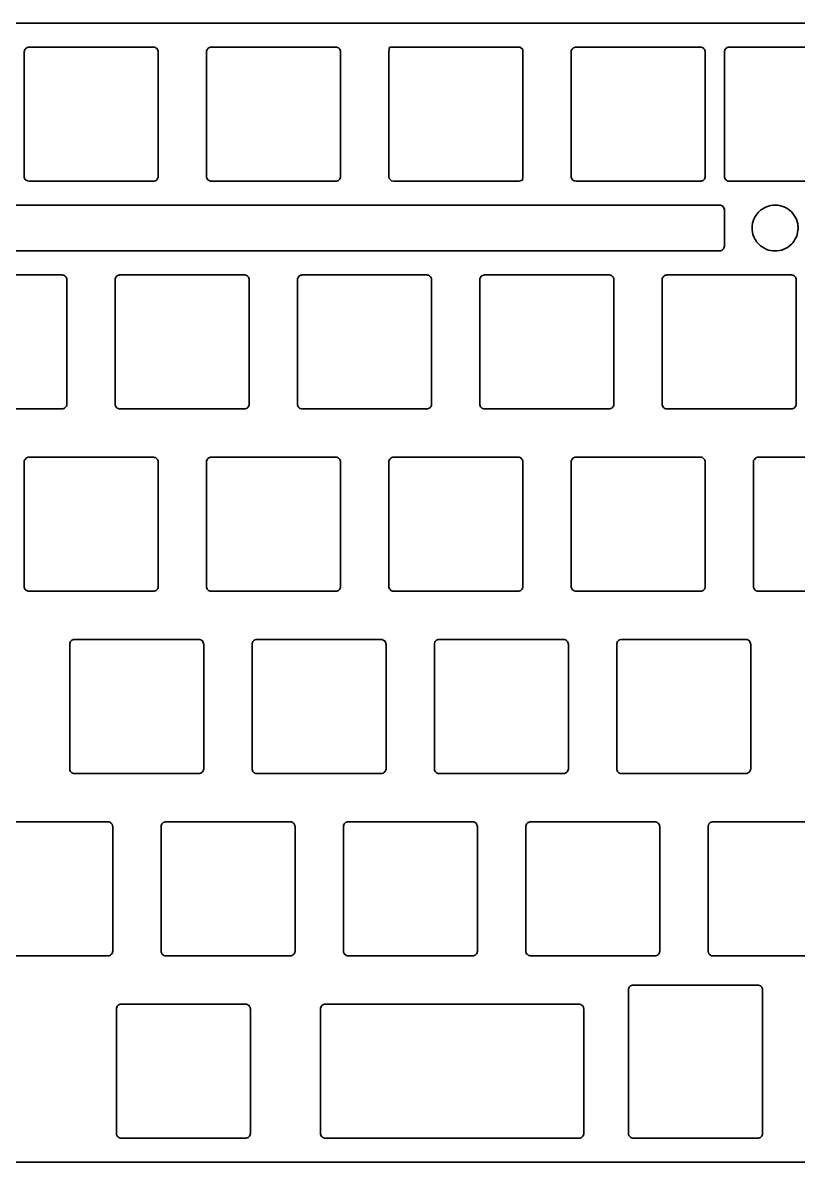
# Model space of a CAD drawing. Header units: millimetres. Extents: x 0 to 475, y 0 to 129.
# Drawn here: x 125.7 to 206.7, y 5 to 124 of the extents above; entities that cross this region are included whole.
import ezdxf

# ---------------------------------------------------------------- set-up
doc = ezdxf.new("R2010")
doc.units = ezdxf.units.MM
doc.layers.get('0').update_dxf_attribs({"lineweight": 35})

msp = doc.modelspace()

# ---------------------------------------------------------------- linework, layer by layer
for p, q in [((126.01, 121.37), (126.12, 121.44)), ((126.12, 121.44), (126.17, 121.47)), ((126.17, 121.47), (126.26, 121.49)), ((126.26, 121.49), (126.35, 121.5)), ((126.35, 121.5), (139.35, 121.5)), ((139.35, 121.5), (139.45, 121.49)), ((139.45, 121.49), (139.55, 121.46)), ((139.55, 121.46), (139.64, 121.4)), ((145.13, 121.42), (145.21, 121.46)), ((145.21, 121.46), (145.32, 121.49)), ((158.41, 121.5), (158.52, 121.49)), ((158.52, 121.49), (158.59, 121.46)), ((158.59, 121.46), (158.68, 121.41)), ((163.95, 121.01), (164.01, 121.5)), ((164.01, 121.5), (177.45, 121.5)), ((177.45, 121.5), (177.66, 121.48)), ((177.66, 121.48), (177.93, 121.24)), ((183.23, 121.42), (183.33, 121.47)), ((183.33, 121.47), (183.42, 121.49)), ((183.42, 121.49), (183.5, 121.5)), ((183.5, 121.5), (196.5, 121.5)), ((196.5, 121.5), (196.61, 121.49)), ((196.61, 121.49), (196.69, 121.46)), ((196.69, 121.46), (196.78, 121.41)), ((199.25, 121.43), (199.31, 121.46)), ((199.31, 121.46), (199.41, 121.49)), ((125.85, 121), (125.87, 121.12)), ((125.85, 108), (125.85, 121)), ((125.87, 121.12), (125.89, 121.19)), ((125.89, 121.19), (125.94, 121.28)), ((125.94, 121.28), (126.01, 121.37)), ((139.64, 121.4), (139.71, 121.35)), ((139.71, 121.35), (139.77, 121.27)), ((139.77, 121.27), (139.81, 121.19)), ((139.81, 121.19), (139.84, 121.09)), ((139.84, 121.09), (139.85, 120.99)), ((139.85, 120.99), (139.85, 108)), ((144.9, 121), (144.91, 121.1)), ((144.9, 108), (144.9, 121)), ((144.91, 121.1), (144.95, 121.21)), ((144.95, 121.21), (144.99, 121.28)), ((144.99, 121.28), (145.05, 121.36)), ((145.05, 121.36), (145.13, 121.42)), ((158.68, 121.41), (158.76, 121.34)), ((158.76, 121.34), (158.82, 121.28)), ((158.82, 121.28), (158.86, 121.19)), ((158.86, 121.19), (158.89, 121.09)), ((158.89, 121.09), (158.9, 120.99)), ((158.9, 120.99), (158.9, 107.96)), ((163.95, 108), (163.95, 121.01)), ((177.93, 121.24), (177.95, 120.99)), ((177.95, 120.99), (177.95, 108)), ((183, 121), (183.01, 121.1)), ((183.01, 121.1), (183.04, 121.19)), ((183.04, 121.19), (183.09, 121.28)), ((183.09, 121.28), (183.16, 121.36)), ((183.16, 121.36), (183.23, 121.42)), ((196.78, 121.41), (196.87, 121.33)), ((196.87, 121.33), (196.92, 121.27)), ((196.92, 121.27), (196.97, 121.18)), ((196.97, 121.18), (196.99, 121.09)), ((196.99, 121.09), (197, 120.99)), ((197, 120.99), (197, 107.96)), ((199, 121.01), (199.01, 121.1)), ((199, 108), (199, 121.01)), ((199.01, 121.1), (199.04, 121.19)), ((199.04, 121.19), (199.09, 121.28)), ((199.09, 121.28), (199.15, 121.36)), ((199.15, 121.36), (199.25, 121.43)), ((125.86, 107.91), (125.85, 108)), ((125.89, 107.81), (125.86, 107.91)), ((125.93, 107.72), (125.89, 107.81)), ((125.99, 107.65), (125.93, 107.72)), ((126.11, 107.56), (126, 107.64)), ((126.15, 107.54), (126.11, 107.56)), ((126.23, 107.52), (126.15, 107.54)), ((126.35, 107.5), (126.23, 107.52)), ((139.54, 107.54), (139.44, 107.51)), ((139.63, 107.58), (139.54, 107.54)), ((139.7, 107.64), (139.63, 107.58)), ((139.75, 107.7), (139.7, 107.64)), ((139.81, 107.81), (139.75, 107.7)), ((139.84, 107.89), (139.81, 107.81)), ((139.85, 108), (139.84, 107.89)), ((144.91, 107.91), (144.9, 108)), ((144.94, 107.82), (144.91, 107.91)), ((144.98, 107.73), (144.94, 107.82)), ((145.05, 107.65), (144.98, 107.73)), ((145.12, 107.59), (145.05, 107.65)), ((145.21, 107.54), (145.12, 107.59)), ((145.31, 107.51), (145.21, 107.54)), ((145.4, 107.5), (145.31, 107.51)), ((158.4, 107.5), (145.4, 107.5)), ((158.49, 107.51), (158.4, 107.5)), ((158.59, 107.54), (158.49, 107.51)), ((158.67, 107.58), (158.59, 107.54)), ((158.75, 107.65), (158.67, 107.58)), ((158.82, 107.72), (158.75, 107.65)), ((158.86, 107.81), (158.82, 107.72)), ((158.89, 107.9), (158.86, 107.81)), ((158.9, 107.96), (158.89, 107.9)), ((163.97, 107.79), (163.95, 108)), ((164.21, 107.53), (163.97, 107.79)), ((164.45, 107.5), (164.21, 107.53)), ((177.44, 107.5), (164.45, 107.5)), ((177.52, 107.51), (177.44, 107.5)), ((177.91, 107.61), (177.52, 107.51)), ((177.95, 108), (177.91, 107.61)), ((183.04, 107.81), (183.01, 107.92)), ((183.08, 107.73), (183.04, 107.81)), ((183.22, 107.59), (183.14, 107.65)), ((183.31, 107.54), (183.22, 107.59)), ((183.38, 107.52), (183.31, 107.54)), ((183.5, 107.5), (183.38, 107.52)), ((196.49, 107.5), (183.5, 107.5)), ((196.59, 107.51), (196.49, 107.5)), ((196.69, 107.54), (196.59, 107.51)), ((196.78, 107.58), (196.69, 107.54)), ((196.85, 107.64), (196.78, 107.58)), ((196.92, 107.72), (196.85, 107.64)), ((196.96, 107.81), (196.92, 107.72)), ((196.99, 107.9), (196.96, 107.81)), ((197, 107.96), (196.99, 107.9)), ((199.01, 107.91), (199, 108)), ((199.04, 107.81), (199.01, 107.91)), ((199.08, 107.72), (199.04, 107.81)), ((199.14, 107.65), (199.08, 107.72)), ((199.22, 107.59), (199.14, 107.65)), ((199.31, 107.54), (199.22, 107.59)), ((199.39, 107.51), (199.31, 107.54)), ((199.49, 107.5), (199.39, 107.51)), ((198.5, 105), (198.6, 104.99)), ((198.6, 104.99), (198.69, 104.96)), ((198.69, 104.96), (198.78, 104.91)), ((198.78, 104.91), (198.86, 104.85)), ((198.86, 104.85), (198.92, 104.77)), ((198.92, 104.77), (198.96, 104.69)), ((203.18, 104.72), (203.41, 104.83)), ((203.41, 104.83), (203.61, 104.9)), ((203.61, 104.9), (203.84, 104.96)), ((203.84, 104.96), (204.06, 104.99)), ((204.06, 104.99), (204.31, 105)), ((204.31, 105), (204.54, 104.99)), ((204.54, 104.99), (204.77, 104.95)), ((204.77, 104.95), (205, 104.9)), ((205, 104.9), (205.23, 104.81)), ((205.23, 104.81), (205.44, 104.71)), ((198.96, 104.69), (199, 104.56)), ((202.09, 103.52), (202.19, 103.73)), ((202.19, 103.73), (202.31, 103.95)), ((202.6, 104.29), (202.78, 104.46)), ((202.78, 104.46), (203.01, 104.62)), ((203.01, 104.62), (203.18, 104.72)), ((205.44, 104.71), (205.65, 104.58)), ((205.65, 104.58), (205.82, 104.46)), ((205.82, 104.46), (206.01, 104.29)), ((206.01, 104.29), (206.16, 104.11)), ((206.16, 104.11), (206.31, 103.91)), ((206.31, 103.91), (206.43, 103.71)), ((206.43, 103.71), (206.52, 103.51)), ((201.91, 102.83), (201.95, 103.09)), ((201.94, 102.16), (201.91, 102.4)), ((201.95, 103.09), (202.01, 103.32)), ((202.01, 103.32), (202.09, 103.52)), ((206.52, 103.51), (206.6, 103.29)), ((206.6, 103.29), (206.66, 103.05)), ((206.66, 103.05), (206.69, 102.82)), ((201.99, 101.94), (201.94, 102.16)), ((202.08, 101.68), (201.99, 101.94)), ((202.18, 101.47), (202.08, 101.68)), ((202.31, 101.26), (202.18, 101.47)), ((206.29, 101.26), (206.14, 101.06)), ((206.41, 101.46), (206.29, 101.26)), ((206.52, 101.68), (206.41, 101.46)), ((206.6, 101.9), (206.52, 101.68)), ((206.65, 102.13), (206.6, 101.9)), ((206.69, 102.37), (206.65, 102.13)), ((198.5, 100.2), (124.35, 100.2)), ((198.6, 100.21), (198.5, 100.2)), ((198.69, 100.24), (198.6, 100.21)), ((198.76, 100.28), (198.69, 100.24)), ((198.85, 100.34), (198.76, 100.28)), ((198.91, 100.42), (198.85, 100.34)), ((198.96, 100.51), (198.91, 100.42)), ((198.99, 100.6), (198.96, 100.51)), ((199, 100.66), (198.99, 100.6)), ((202.78, 100.74), (202.6, 100.91)), ((202.94, 100.62), (202.78, 100.74)), ((203.18, 100.48), (202.94, 100.62)), ((203.6, 100.3), (203.52, 100.33)), ((203.83, 100.25), (203.6, 100.3)), ((204.06, 100.21), (203.83, 100.25)), ((204.3, 100.2), (204.06, 100.21)), ((204.53, 100.21), (204.3, 100.2)), ((204.76, 100.25), (204.53, 100.21)), ((204.99, 100.3), (204.76, 100.25)), ((205.22, 100.38), (204.99, 100.3)), ((205.82, 100.74), (205.6, 100.58)), ((206, 100.9), (205.82, 100.74)), ((206.14, 101.06), (206, 100.9)), ((116.8, 97.7), (129.8, 97.7)), ((129.8, 97.7), (129.91, 97.69)), ((129.91, 97.69), (130, 97.66)), ((130, 97.66), (130.09, 97.61)), ((135.57, 97.62), (135.66, 97.66)), ((135.66, 97.66), (135.77, 97.69)), ((135.77, 97.69), (135.85, 97.7)), ((135.85, 97.7), (148.85, 97.7)), ((148.85, 97.7), (148.96, 97.69)), ((148.96, 97.69), (149.04, 97.66)), ((149.04, 97.66), (149.13, 97.61)), ((154.62, 97.62), (154.71, 97.66)), ((154.71, 97.66), (154.81, 97.69)), ((154.81, 97.69), (154.9, 97.7)), ((154.9, 97.7), (167.9, 97.7)), ((167.9, 97.7), (168, 97.69)), ((168, 97.69), (168.09, 97.66)), ((168.09, 97.66), (168.18, 97.61)), ((173.68, 97.62), (173.77, 97.66)), ((173.77, 97.66), (173.86, 97.69)), ((186.97, 97.7), (187.06, 97.69)), ((187.06, 97.69), (187.15, 97.66)), ((187.15, 97.66), (187.23, 97.61)), ((192.72, 97.62), (192.82, 97.66)), ((192.82, 97.66), (192.91, 97.69)), ((192.91, 97.69), (193.01, 97.7)), ((193.01, 97.7), (206, 97.7)), ((206, 97.7), (206.1, 97.69)), ((206.1, 97.69), (206.2, 97.66)), ((206.2, 97.66), (206.28, 97.62)), ((130.09, 97.61), (130.15, 97.55)), ((130.15, 97.55), (130.22, 97.48)), ((130.22, 97.48), (130.26, 97.39)), ((130.26, 97.39), (130.29, 97.29)), ((130.29, 97.29), (130.3, 97.2)), ((130.3, 97.2), (130.3, 84.2)), ((135.35, 97.21), (135.36, 97.3)), ((135.35, 84.42), (135.35, 97.21)), ((135.36, 97.3), (135.39, 97.4)), ((135.39, 97.4), (135.44, 97.48)), ((135.44, 97.48), (135.5, 97.56)), ((135.5, 97.56), (135.57, 97.62)), ((149.13, 97.61), (149.21, 97.55)), ((149.21, 97.55), (149.27, 97.47)), ((149.27, 97.47), (149.31, 97.39)), ((149.31, 97.39), (149.34, 97.3)), ((149.34, 97.3), (149.35, 97.2)), ((149.35, 97.2), (149.35, 84.19)), ((154.4, 97.21), (154.41, 97.3)), ((154.4, 84.42), (154.4, 97.21)), ((154.41, 97.3), (154.44, 97.39)), ((154.44, 97.39), (154.49, 97.48)), ((154.49, 97.48), (154.55, 97.56)), ((154.55, 97.56), (154.62, 97.62)), ((168.18, 97.61), (168.27, 97.54)), ((168.27, 97.54), (168.32, 97.47)), ((168.32, 97.47), (168.36, 97.39)), ((168.36, 97.39), (168.39, 97.29)), ((168.39, 97.29), (168.4, 97.2)), ((168.4, 97.2), (168.4, 84.2)), ((173.45, 97.21), (173.46, 97.3)), ((173.45, 84.2), (173.45, 97.21)), ((173.46, 97.3), (173.49, 97.39)), ((173.49, 97.39), (173.54, 97.48)), ((173.54, 97.48), (173.6, 97.56)), ((173.6, 97.56), (173.68, 97.62)), ((187.23, 97.61), (187.31, 97.55)), ((187.31, 97.55), (187.37, 97.48)), ((187.37, 97.48), (187.42, 97.38)), ((187.42, 97.38), (187.44, 97.29)), ((187.44, 97.29), (187.45, 97.2)), ((187.45, 97.2), (187.45, 84.2)), ((192.5, 97.21), (192.51, 97.3)), ((192.5, 84.2), (192.5, 97.21)), ((192.51, 97.3), (192.54, 97.39)), ((192.54, 97.39), (192.59, 97.48)), ((192.59, 97.48), (192.65, 97.55)), ((192.65, 97.55), (192.72, 97.62)), ((206.28, 97.62), (206.36, 97.55)), ((206.36, 97.55), (206.43, 97.46)), ((206.43, 97.46), (206.46, 97.39)), ((206.46, 97.39), (206.49, 97.29)), ((206.49, 97.29), (206.5, 97.2)), ((206.5, 97.2), (206.5, 84.2)), ((129.98, 83.74), (129.88, 83.71)), ((130.07, 83.78), (129.98, 83.74)), ((130.14, 83.83), (130.07, 83.78)), ((130.21, 83.92), (130.14, 83.83)), ((130.26, 84), (130.21, 83.92)), ((130.29, 84.1), (130.26, 84)), ((130.3, 84.2), (130.29, 84.1)), ((135.35, 84.2), (135.35, 84.42)), ((135.36, 84.11), (135.35, 84.2)), ((135.39, 84.01), (135.36, 84.11)), ((135.43, 83.94), (135.39, 84.01)), ((135.5, 83.85), (135.43, 83.94)), ((135.56, 83.79), (135.5, 83.85)), ((135.66, 83.74), (135.56, 83.79)), ((135.75, 83.71), (135.66, 83.74)), ((135.85, 83.7), (135.75, 83.71)), ((148.84, 83.7), (135.85, 83.7)), ((148.94, 83.71), (148.84, 83.7)), ((149.04, 83.74), (148.94, 83.71)), ((149.13, 83.78), (149.04, 83.74)), ((149.2, 83.85), (149.13, 83.78)), ((149.26, 83.92), (149.2, 83.85)), ((149.31, 84.01), (149.26, 83.92)), ((149.34, 84.1), (149.31, 84.01)), ((149.35, 84.19), (149.34, 84.1)), ((154.4, 84.2), (154.4, 84.42)), ((154.41, 84.11), (154.4, 84.2)), ((154.44, 84.01), (154.41, 84.11)), ((154.48, 83.93), (154.44, 84.01)), ((154.55, 83.85), (154.48, 83.93)), ((154.62, 83.78), (154.55, 83.85)), ((154.68, 83.75), (154.62, 83.78)), ((154.81, 83.71), (154.68, 83.75)), ((154.86, 83.7), (154.81, 83.71)), ((167.89, 83.7), (154.86, 83.7)), ((167.99, 83.71), (167.89, 83.7)), ((168.09, 83.74), (167.99, 83.71)), ((168.17, 83.78), (168.09, 83.74)), ((168.25, 83.85), (168.17, 83.78)), ((168.32, 83.92), (168.25, 83.85)), ((168.36, 84), (168.32, 83.92)), ((168.39, 84.1), (168.36, 84)), ((168.4, 84.2), (168.39, 84.1)), ((173.46, 84.11), (173.45, 84.2)), ((173.49, 84.01), (173.46, 84.11)), ((173.53, 83.93), (173.49, 84.01)), ((173.6, 83.85), (173.53, 83.93)), ((173.67, 83.79), (173.6, 83.85)), ((173.76, 83.74), (173.67, 83.79)), ((173.82, 83.72), (173.76, 83.74)), ((173.91, 83.7), (173.82, 83.72)), ((186.94, 83.7), (173.91, 83.7)), ((187.05, 83.71), (186.94, 83.7)), ((187.14, 83.74), (187.05, 83.71)), ((187.23, 83.78), (187.14, 83.74)), ((187.3, 83.84), (187.23, 83.78)), ((187.35, 83.9), (187.3, 83.84)), ((187.41, 84), (187.35, 83.9)), ((187.44, 84.1), (187.41, 84)), ((187.45, 84.2), (187.44, 84.1)), ((192.51, 84.11), (192.5, 84.2)), ((192.54, 84.01), (192.51, 84.11)), ((192.59, 83.92), (192.54, 84.01)), ((192.65, 83.85), (192.59, 83.92)), ((192.72, 83.79), (192.65, 83.85)), ((192.79, 83.75), (192.72, 83.79)), ((192.89, 83.71), (192.79, 83.75)), ((193.01, 83.7), (192.89, 83.71)), ((206.19, 83.74), (206.1, 83.71)), ((206.28, 83.78), (206.19, 83.74)), ((206.35, 83.84), (206.28, 83.78)), ((206.41, 83.92), (206.35, 83.84)), ((206.46, 84.01), (206.41, 83.92)), ((206.49, 84.1), (206.46, 84.01)), ((206.5, 84.2), (206.49, 84.1)), ((126.01, 78.52), (126.11, 78.59)), ((126.11, 78.59), (126.16, 78.61)), ((126.16, 78.61), (126.25, 78.64)), ((139.35, 78.65), (139.47, 78.63)), ((139.47, 78.63), (139.55, 78.61)), ((139.55, 78.61), (139.64, 78.55)), ((145.13, 78.57), (145.23, 78.62)), ((145.23, 78.62), (145.31, 78.64)), ((145.31, 78.64), (145.4, 78.65)), ((145.4, 78.65), (158.41, 78.65)), ((158.41, 78.65), (158.5, 78.64)), ((158.5, 78.64), (158.59, 78.61)), ((158.59, 78.61), (158.68, 78.56)), ((164.18, 78.57), (164.27, 78.61)), ((164.27, 78.61), (164.36, 78.64)), ((177.45, 78.65), (177.56, 78.64)), ((177.56, 78.64), (177.65, 78.61)), ((177.65, 78.61), (177.73, 78.57)), ((183.23, 78.57), (183.32, 78.62)), ((183.32, 78.62), (183.41, 78.64)), ((183.41, 78.64), (183.5, 78.65)), ((183.5, 78.65), (196.5, 78.65)), ((196.5, 78.65), (196.61, 78.64)), ((196.61, 78.64), (196.7, 78.61)), ((196.7, 78.61), (196.79, 78.56)), ((202.29, 78.57), (202.36, 78.61)), ((202.36, 78.61), (202.46, 78.64)), ((125.85, 78.16), (125.86, 78.25)), ((125.85, 65.15), (125.85, 78.16)), ((125.86, 78.25), (125.89, 78.35)), ((125.89, 78.35), (125.94, 78.43)), ((125.94, 78.43), (126.01, 78.52)), ((139.64, 78.55), (139.71, 78.5)), ((139.71, 78.5), (139.77, 78.42)), ((139.77, 78.42), (139.82, 78.33)), ((139.82, 78.33), (139.84, 78.25)), ((139.84, 78.25), (139.85, 78.15)), ((139.85, 78.15), (139.85, 65.15)), ((144.9, 78.16), (144.91, 78.25)), ((144.9, 65.15), (144.9, 78.16)), ((144.91, 78.25), (144.94, 78.35)), ((144.94, 78.35), (145, 78.45)), ((145, 78.45), (145.05, 78.51)), ((145.05, 78.51), (145.13, 78.57)), ((158.68, 78.56), (158.76, 78.5)), ((158.76, 78.5), (158.82, 78.42)), ((158.82, 78.42), (158.86, 78.34)), ((158.86, 78.34), (158.89, 78.24)), ((158.89, 78.24), (158.9, 78.15)), ((158.9, 78.15), (158.9, 65.15)), ((163.95, 78.16), (163.96, 78.25)), ((163.95, 65.15), (163.95, 78.16)), ((163.96, 78.25), (163.99, 78.35)), ((163.99, 78.35), (164.04, 78.44)), ((164.04, 78.44), (164.12, 78.52)), ((164.12, 78.52), (164.18, 78.57)), ((177.73, 78.57), (177.8, 78.5)), ((177.8, 78.5), (177.87, 78.42)), ((177.87, 78.42), (177.91, 78.34)), ((177.91, 78.34), (177.94, 78.25)), ((177.94, 78.25), (177.95, 78.15)), ((177.95, 78.15), (177.95, 65.15)), ((183, 78.16), (183.01, 78.26)), ((183, 65.15), (183, 78.16)), ((183.01, 78.26), (183.04, 78.35)), ((183.04, 78.35), (183.09, 78.43)), ((183.09, 78.43), (183.15, 78.51)), ((183.15, 78.51), (183.23, 78.57)), ((196.79, 78.56), (196.85, 78.5)), ((196.85, 78.5), (196.91, 78.43)), ((196.91, 78.43), (196.96, 78.34)), ((196.96, 78.34), (196.99, 78.24)), ((196.99, 78.24), (197, 78.15)), ((197, 78.15), (197, 65.15)), ((202.05, 78.16), (202.06, 78.26)), ((202.05, 65.15), (202.05, 78.16)), ((202.06, 78.26), (202.09, 78.34)), ((202.09, 78.34), (202.14, 78.43)), ((202.14, 78.43), (202.21, 78.51)), ((202.21, 78.51), (202.29, 78.57)), ((125.86, 65.06), (125.85, 65.15)), ((125.89, 64.96), (125.86, 65.06)), ((125.93, 64.88), (125.89, 64.96)), ((126, 64.79), (125.93, 64.88)), ((126.11, 64.71), (126, 64.79)), ((126.16, 64.69), (126.11, 64.71)), ((126.25, 64.66), (126.16, 64.69)), ((126.35, 64.65), (126.25, 64.66)), ((139.53, 64.69), (139.44, 64.66)), ((139.63, 64.73), (139.53, 64.69)), ((139.7, 64.79), (139.63, 64.73)), ((139.76, 64.86), (139.7, 64.79)), ((139.81, 64.95), (139.76, 64.86)), ((139.84, 65.05), (139.81, 64.95)), ((139.85, 65.15), (139.84, 65.05)), ((144.91, 65.06), (144.9, 65.15)), ((144.94, 64.96), (144.91, 65.06)), ((144.98, 64.88), (144.94, 64.96)), ((145.04, 64.8), (144.98, 64.88)), ((145.12, 64.74), (145.04, 64.8)), ((145.2, 64.69), (145.12, 64.74)), ((145.29, 64.66), (145.2, 64.69)), ((145.38, 64.65), (145.29, 64.66)), ((158.57, 64.68), (158.5, 64.66)), ((158.67, 64.73), (158.57, 64.68)), ((158.75, 64.79), (158.67, 64.73)), ((158.82, 64.87), (158.75, 64.79)), ((158.86, 64.96), (158.82, 64.87)), ((158.89, 65.05), (158.86, 64.96)), ((158.9, 65.15), (158.89, 65.05)), ((163.96, 65.06), (163.95, 65.15)), ((163.98, 64.98), (163.96, 65.06)), ((164.04, 64.87), (163.98, 64.98)), ((164.12, 64.78), (164.04, 64.87)), ((164.17, 64.74), (164.12, 64.78)), ((164.26, 64.69), (164.17, 64.74)), ((164.33, 64.67), (164.26, 64.69)), ((164.45, 64.65), (164.33, 64.67)), ((177.62, 64.68), (177.54, 64.66)), ((177.73, 64.73), (177.62, 64.68)), ((177.8, 64.8), (177.73, 64.73)), ((177.86, 64.86), (177.8, 64.8)), ((177.91, 64.96), (177.86, 64.86)), ((177.94, 65.05), (177.91, 64.96)), ((177.95, 65.15), (177.94, 65.05)), ((183.01, 65.06), (183, 65.15)), ((183.04, 64.96), (183.01, 65.06)), ((183.09, 64.87), (183.04, 64.96)), ((183.15, 64.8), (183.09, 64.87)), ((183.2, 64.75), (183.15, 64.8)), ((183.31, 64.69), (183.2, 64.75)), ((183.4, 64.66), (183.31, 64.69)), ((183.5, 64.65), (183.4, 64.66)), ((196.69, 64.69), (196.6, 64.66)), ((196.78, 64.74), (196.69, 64.69)), ((196.85, 64.8), (196.78, 64.74)), ((196.91, 64.87), (196.85, 64.8)), ((196.96, 64.96), (196.91, 64.87)), ((196.99, 65.05), (196.96, 64.96)), ((197, 65.15), (196.99, 65.05)), ((202.06, 65.06), (202.05, 65.15)), ((202.09, 64.96), (202.06, 65.06)), ((202.13, 64.89), (202.09, 64.96)), ((202.2, 64.8), (202.13, 64.89)), ((202.27, 64.73), (202.2, 64.8)), ((202.35, 64.69), (202.27, 64.73)), ((202.45, 64.66), (202.35, 64.69)), ((202.51, 64.65), (202.45, 64.66)), ((215.54, 64.65), (202.51, 64.65)), ((130.83, 59.52), (130.92, 59.56)), ((130.92, 59.56), (131.01, 59.59)), ((144.11, 59.6), (144.21, 59.59)), ((144.21, 59.59), (144.3, 59.56)), ((144.3, 59.56), (144.39, 59.51)), ((149.88, 59.52), (149.96, 59.56)), ((149.96, 59.56), (150.06, 59.59)), ((163.15, 59.6), (163.26, 59.59)), ((163.26, 59.59), (163.36, 59.55)), ((163.36, 59.55), (163.43, 59.51)), ((168.93, 59.52), (169.01, 59.56)), ((169.01, 59.56), (169.11, 59.59)), ((182.21, 59.6), (182.31, 59.59)), ((182.31, 59.59), (182.4, 59.56)), ((182.4, 59.56), (182.5, 59.5)), ((187.98, 59.52), (188.06, 59.56)), ((188.06, 59.56), (188.17, 59.59)), ((201.25, 59.6), (201.36, 59.59)), ((201.36, 59.59), (201.45, 59.56)), ((201.45, 59.56), (201.55, 59.5)), ((130.6, 59.11), (130.61, 59.2)), ((130.61, 59.2), (130.64, 59.3)), ((130.64, 59.3), (130.69, 59.39)), ((130.69, 59.39), (130.75, 59.46)), ((130.75, 59.46), (130.83, 59.52)), ((144.39, 59.51), (144.46, 59.45)), ((144.46, 59.45), (144.52, 59.37)), ((144.52, 59.37), (144.56, 59.29)), ((144.56, 59.29), (144.59, 59.19)), ((149.65, 59.11), (149.66, 59.2)), ((149.66, 59.2), (149.69, 59.29)), ((149.69, 59.29), (149.74, 59.38)), ((149.74, 59.38), (149.8, 59.45)), ((149.8, 59.45), (149.88, 59.52)), ((163.43, 59.51), (163.51, 59.45)), ((163.51, 59.45), (163.57, 59.37)), ((163.57, 59.37), (163.62, 59.27)), ((163.62, 59.27), (163.64, 59.19)), ((163.64, 59.19), (163.65, 59.1)), ((163.65, 59.1), (163.65, 46.1)), ((168.7, 59.11), (168.71, 59.2)), ((168.71, 59.2), (168.75, 59.31)), ((168.75, 59.31), (168.79, 59.38)), ((168.79, 59.38), (168.85, 59.45)), ((168.85, 59.45), (168.93, 59.52)), ((182.5, 59.5), (182.57, 59.44)), ((182.57, 59.44), (182.62, 59.38)), ((182.62, 59.38), (182.66, 59.29)), ((182.66, 59.29), (182.69, 59.18)), ((187.75, 59.11), (187.76, 59.2)), ((187.75, 46.1), (187.75, 59.11)), ((187.76, 59.2), (187.79, 59.29)), ((187.79, 59.29), (187.84, 59.38)), ((187.84, 59.38), (187.9, 59.46)), ((187.9, 59.46), (187.98, 59.52)), ((201.55, 59.5), (201.61, 59.45)), ((201.61, 59.45), (201.67, 59.37)), ((201.67, 59.37), (201.71, 59.29)), ((201.71, 59.29), (201.74, 59.18)), ((130.61, 46.01), (130.61, 46.06)), ((130.63, 45.93), (130.61, 46.01)), ((130.68, 45.83), (130.63, 45.93)), ((130.75, 45.75), (130.68, 45.83)), ((130.82, 45.69), (130.75, 45.75)), ((130.91, 45.64), (130.82, 45.69)), ((131, 45.61), (130.91, 45.64)), ((131.1, 45.6), (131, 45.61)), ((144.1, 45.6), (131.1, 45.6)), ((144.2, 45.61), (144.1, 45.6)), ((144.29, 45.64), (144.2, 45.61)), ((144.35, 45.67), (144.29, 45.64)), ((144.45, 45.74), (144.35, 45.67)), ((144.52, 45.82), (144.45, 45.74)), ((144.55, 45.88), (144.52, 45.82)), ((144.59, 46), (144.55, 45.88)), ((144.6, 46.1), (144.59, 46)), ((149.66, 46.01), (149.66, 46.06)), ((149.69, 45.92), (149.66, 46.01)), ((149.73, 45.83), (149.69, 45.92)), ((149.8, 45.75), (149.73, 45.83)), ((149.87, 45.69), (149.8, 45.75)), ((149.96, 45.64), (149.87, 45.69)), ((150.04, 45.62), (149.96, 45.64)), ((150.15, 45.6), (150.04, 45.62)), ((163.34, 45.64), (163.22, 45.61)), ((163.4, 45.67), (163.34, 45.64)), ((163.5, 45.74), (163.4, 45.67)), ((163.56, 45.82), (163.5, 45.74)), ((163.6, 45.88), (163.56, 45.82)), ((163.64, 46), (163.6, 45.88)), ((163.65, 46.1), (163.64, 46)), ((168.71, 46.01), (168.71, 46.06)), ((168.73, 45.93), (168.71, 46.01)), ((168.78, 45.83), (168.73, 45.93)), ((168.85, 45.75), (168.78, 45.83)), ((168.92, 45.69), (168.85, 45.75)), ((169, 45.64), (168.92, 45.69)), ((169.08, 45.62), (169, 45.64)), ((169.2, 45.6), (169.08, 45.62)), ((182.39, 45.64), (182.3, 45.61)), ((182.45, 45.67), (182.39, 45.64)), ((182.55, 45.74), (182.45, 45.67)), ((182.61, 45.81), (182.55, 45.74)), ((182.66, 45.9), (182.61, 45.81)), ((182.69, 46), (182.66, 45.9)), ((182.7, 46.1), (182.69, 46)), ((187.76, 46), (187.75, 46.1)), ((187.79, 45.91), (187.76, 46)), ((187.84, 45.82), (187.79, 45.91)), ((187.89, 45.75), (187.84, 45.82)), ((187.97, 45.69), (187.89, 45.75)), ((188.05, 45.64), (187.97, 45.69)), ((188.15, 45.61), (188.05, 45.64)), ((188.22, 45.6), (188.15, 45.61)), ((201.24, 45.6), (188.22, 45.6)), ((201.34, 45.61), (201.24, 45.6)), ((201.43, 45.64), (201.34, 45.61)), ((201.5, 45.67), (201.43, 45.64)), ((201.6, 45.74), (201.5, 45.67)), ((201.66, 45.82), (201.6, 45.74)), ((201.71, 45.91), (201.66, 45.82)), ((201.74, 46), (201.71, 45.91)), ((201.75, 46.1), (201.74, 46)), ((134.61, 40.55), (134.7, 40.54)), ((134.7, 40.54), (134.8, 40.51)), ((134.8, 40.51), (134.88, 40.46)), ((140.38, 40.47), (140.49, 40.52)), ((140.49, 40.52), (140.55, 40.54)), ((140.55, 40.54), (140.65, 40.55)), ((140.65, 40.55), (153.66, 40.55)), ((153.66, 40.55), (153.75, 40.54)), ((153.76, 40.54), (153.9, 40.48)), ((159.43, 40.47), (159.53, 40.52)), ((159.53, 40.52), (159.61, 40.54)), ((159.61, 40.54), (159.7, 40.55)), ((159.7, 40.55), (172.71, 40.55)), ((172.71, 40.55), (172.8, 40.54)), ((172.81, 40.54), (172.95, 40.48)), ((178.48, 40.47), (178.53, 40.5)), ((178.53, 40.5), (178.66, 40.54)), ((178.66, 40.54), (178.75, 40.55)), ((178.75, 40.55), (191.76, 40.55)), ((191.76, 40.55), (191.85, 40.54)), ((191.85, 40.54), (191.95, 40.51)), ((191.95, 40.51), (192.03, 40.46)), ((197.53, 40.47), (197.61, 40.51)), ((197.61, 40.51), (197.71, 40.54)), ((197.71, 40.54), (197.8, 40.55)), ((197.8, 40.55), (210.81, 40.55)), ((134.88, 40.46), (134.97, 40.38)), ((134.97, 40.38), (135.03, 40.3)), ((135.03, 40.3), (135.09, 40.16)), ((135.09, 40.15), (135.1, 40.05)), ((135.1, 40.05), (135.1, 27.05)), ((140.15, 40.06), (140.16, 40.15)), ((140.15, 27.05), (140.15, 40.06)), ((140.16, 40.15), (140.19, 40.24)), ((140.19, 40.24), (140.24, 40.33)), ((140.24, 40.33), (140.3, 40.41)), ((140.3, 40.41), (140.38, 40.47)), ((153.92, 40.47), (154, 40.4)), ((154, 40.4), (154.07, 40.32)), ((154.08, 40.3), (154.14, 40.16)), ((154.14, 40.15), (154.15, 40.05)), ((154.15, 40.05), (154.15, 27.05)), ((159.2, 40.06), (159.21, 40.15)), ((159.2, 27.05), (159.2, 40.06)), ((159.21, 40.15), (159.24, 40.24)), ((159.24, 40.24), (159.29, 40.33)), ((159.29, 40.33), (159.35, 40.4)), ((159.35, 40.4), (159.43, 40.47)), ((172.96, 40.47), (173.06, 40.4)), ((173.06, 40.4), (173.12, 40.33)), ((173.12, 40.32), (173.18, 40.17)), ((173.19, 40.16), (173.2, 40.05)), ((173.2, 40.05), (173.2, 27.05)), ((178.25, 40.05), (178.26, 40.16)), ((178.25, 27.05), (178.25, 40.05)), ((178.26, 40.16), (178.28, 40.2)), ((178.28, 40.2), (178.33, 40.32)), ((178.34, 40.33), (178.4, 40.41)), ((178.4, 40.41), (178.48, 40.47)), ((192.03, 40.46), (192.1, 40.4)), ((192.1, 40.4), (192.17, 40.33)), ((192.17, 40.33), (192.21, 40.24)), ((192.21, 40.24), (192.24, 40.14)), ((192.24, 40.14), (192.25, 40.05)), ((192.25, 40.05), (192.25, 27.05)), ((197.3, 40.06), (197.31, 40.15)), ((197.3, 27.05), (197.3, 40.06)), ((197.31, 40.15), (197.33, 40.2)), ((197.33, 40.2), (197.39, 40.34)), ((197.39, 40.34), (197.45, 40.41)), ((197.45, 40.41), (197.53, 40.47)), ((134.6, 26.55), (121.6, 26.55)), ((134.69, 26.56), (134.6, 26.55)), ((134.78, 26.59), (134.69, 26.56)), ((134.88, 26.63), (134.78, 26.59)), ((135.01, 26.76), (134.89, 26.64)), ((135.06, 26.85), (135.02, 26.77)), ((135.09, 26.95), (135.06, 26.85)), ((135.1, 27.05), (135.09, 26.95)), ((140.16, 26.95), (140.15, 27.05)), ((140.19, 26.86), (140.16, 26.95)), ((140.23, 26.78), (140.19, 26.86)), ((140.27, 26.73), (140.23, 26.78)), ((140.3, 26.7), (140.27, 26.73)), ((140.37, 26.64), (140.3, 26.7)), ((140.44, 26.6), (140.37, 26.64)), ((140.55, 26.56), (140.44, 26.6)), ((140.65, 26.55), (140.55, 26.56)), ((153.65, 26.55), (140.65, 26.55)), ((153.74, 26.56), (153.65, 26.55)), ((153.83, 26.59), (153.74, 26.56)), ((153.93, 26.64), (153.83, 26.59)), ((154, 26.69), (153.93, 26.64)), ((154.06, 26.77), (154, 26.69)), ((154.11, 26.85), (154.06, 26.77)), ((154.14, 26.95), (154.11, 26.85)), ((154.15, 27.05), (154.14, 26.95)), ((159.21, 26.95), (159.2, 27.05)), ((159.24, 26.86), (159.21, 26.95)), ((159.27, 26.8), (159.24, 26.86)), ((159.34, 26.7), (159.27, 26.8)), ((159.42, 26.64), (159.34, 26.7)), ((159.51, 26.59), (159.42, 26.64)), ((159.6, 26.56), (159.51, 26.59)), ((159.7, 26.55), (159.6, 26.56)), ((172.89, 26.59), (172.78, 26.56)), ((172.98, 26.63), (172.89, 26.59)), ((173.05, 26.69), (172.98, 26.63)), ((173.11, 26.77), (173.05, 26.69)), ((173.16, 26.86), (173.11, 26.77)), ((173.19, 26.94), (173.16, 26.86)), ((173.2, 27.05), (173.19, 26.94)), ((178.26, 26.98), (178.25, 27.05)), ((178.27, 26.91), (178.26, 26.98)), ((178.29, 26.86), (178.27, 26.91)), ((178.33, 26.77), (178.29, 26.86)), ((178.38, 26.72), (178.33, 26.77)), ((178.47, 26.64), (178.38, 26.72)), ((178.55, 26.59), (178.47, 26.64)), ((178.63, 26.57), (178.55, 26.59)), ((178.75, 26.55), (178.63, 26.57)), ((191.75, 26.55), (178.75, 26.55)), ((191.84, 26.56), (191.75, 26.55)), ((191.94, 26.59), (191.84, 26.56)), ((192.02, 26.63), (191.94, 26.59)), ((192.11, 26.7), (192.02, 26.63)), ((192.17, 26.77), (192.11, 26.7)), ((192.21, 26.86), (192.17, 26.77)), ((192.24, 26.94), (192.21, 26.86)), ((192.25, 27.05), (192.24, 26.94)), ((197.31, 26.95), (197.3, 27.05)), ((197.33, 26.89), (197.31, 26.95)), ((197.38, 26.77), (197.33, 26.89)), ((197.41, 26.74), (197.38, 26.77)), ((197.52, 26.64), (197.41, 26.74)), ((197.59, 26.6), (197.53, 26.63)), ((197.7, 26.56), (197.59, 26.6)), ((197.8, 26.55), (197.7, 26.56)), ((188.98, 23), (188.99, 23.1)), ((188.99, 7.96), (188.98, 23)), ((188.99, 23.1), (189.02, 23.19)), ((189.02, 23.19), (189.06, 23.28)), ((189.06, 23.28), (189.13, 23.35)), ((189.13, 23.35), (189.21, 23.42)), ((189.21, 23.42), (189.3, 23.47)), ((189.3, 23.47), (189.39, 23.49)), ((189.39, 23.49), (189.49, 23.5)), ((189.49, 23.5), (202.52, 23.5)), ((202.52, 23.5), (202.58, 23.49)), ((202.58, 23.49), (202.67, 23.46)), ((202.67, 23.46), (202.77, 23.41)), ((202.77, 23.41), (202.84, 23.35)), ((202.84, 23.35), (202.9, 23.27)), ((202.9, 23.27), (202.94, 23.19)), ((202.94, 23.19), (202.97, 23.09)), ((202.97, 23.09), (202.98, 22.99)), ((202.98, 22.99), (202.98, 8)), ((135.71, 21.42), (135.79, 21.46)), ((135.79, 21.46), (135.89, 21.49)), ((135.89, 21.49), (135.98, 21.5)), ((135.98, 21.5), (148.99, 21.5)), ((148.99, 21.5), (149.09, 21.49)), ((149.09, 21.49), (149.17, 21.46)), ((149.17, 21.46), (149.26, 21.41)), ((157.05, 21.43), (157.12, 21.46)), ((157.12, 21.46), (157.23, 21.49)), ((183.81, 21.5), (183.91, 21.49)), ((183.91, 21.49), (184.03, 21.45)), ((184.03, 21.45), (184.09, 21.41)), ((135.48, 21.01), (135.49, 21.1)), ((135.49, 21.1), (135.52, 21.19)), ((135.52, 21.19), (135.57, 21.28)), ((135.57, 21.28), (135.63, 21.36)), ((135.63, 21.36), (135.71, 21.42)), ((149.26, 21.41), (149.34, 21.35)), ((149.34, 21.35), (149.4, 21.27)), ((149.4, 21.27), (149.45, 21.18)), ((149.45, 21.18), (149.47, 21.08)), ((149.47, 21.08), (149.48, 21)), ((149.48, 21), (149.48, 7.99)), ((156.81, 21), (156.82, 21.1)), ((156.82, 21.1), (156.85, 21.19)), ((156.85, 21.19), (156.9, 21.28)), ((156.9, 21.28), (156.96, 21.35)), ((156.96, 21.35), (157.05, 21.43)), ((184.09, 21.41), (184.17, 21.35)), ((184.17, 21.35), (184.24, 21.25)), ((184.24, 21.25), (184.28, 21.18)), ((184.28, 21.18), (184.3, 21.08)), ((184.3, 21.08), (184.31, 21)), ((184.31, 21), (184.31, 7.97)), ((135.52, 7.82), (135.49, 7.9)), ((135.56, 7.73), (135.52, 7.82)), ((135.61, 7.66), (135.56, 7.73)), ((135.7, 7.59), (135.61, 7.66)), ((135.79, 7.54), (135.7, 7.59)), ((135.88, 7.51), (135.79, 7.54)), ((135.98, 7.5), (135.88, 7.51)), ((149.15, 7.53), (149.05, 7.51)), ((149.25, 7.58), (149.15, 7.53)), ((149.33, 7.64), (149.25, 7.58)), ((149.39, 7.72), (149.33, 7.64)), ((149.44, 7.81), (149.39, 7.72)), ((149.47, 7.9), (149.44, 7.81)), ((149.48, 7.99), (149.47, 7.9)), ((156.85, 7.81), (156.82, 7.93)), ((156.89, 7.72), (156.85, 7.81)), ((156.94, 7.66), (156.89, 7.72)), ((157.03, 7.59), (156.94, 7.66)), ((157.11, 7.54), (157.03, 7.59)), ((157.21, 7.51), (157.11, 7.54)), ((157.28, 7.5), (157.21, 7.51)), ((184, 7.54), (183.9, 7.51)), ((184.07, 7.58), (184, 7.54)), ((184.16, 7.64), (184.07, 7.58)), ((184.21, 7.7), (184.16, 7.64)), ((184.27, 7.8), (184.21, 7.7)), ((184.3, 7.9), (184.27, 7.8)), ((184.31, 7.97), (184.3, 7.9)), ((188.99, 7.9), (188.99, 7.96)), ((189.01, 7.83), (188.99, 7.9)), ((189.06, 7.73), (189.01, 7.83)), ((189.11, 7.66), (189.06, 7.73)), ((189.2, 7.59), (189.11, 7.66)), ((189.29, 7.54), (189.2, 7.59)), ((189.37, 7.51), (189.29, 7.54)), ((189.47, 7.5), (189.37, 7.51)), ((202.66, 7.53), (202.58, 7.51)), ((202.76, 7.58), (202.66, 7.53)), ((202.83, 7.64), (202.76, 7.58)), ((202.9, 7.72), (202.83, 7.64)), ((202.94, 7.81), (202.9, 7.72)), ((202.97, 7.9), (202.94, 7.81)), ((202.98, 8), (202.97, 7.9))]:
    msp.add_line(p, q)
for points in [[(224.51, 124.01), (224.4, 124), (224.28, 124), (224.17, 124), (224.05, 124), (223.83, 124), (223.6, 124), (223.14, 124), (214.66, 124), (125.34, 124), (123.73, 124), (123.5, 124), (123.28, 124), (123.12, 124), (123.04, 124), (122.96, 124.01), (122.9, 124.01), (122.84, 124.02), (122.75, 124.03), (122.67, 124.04)], [(145.32, 121.49), (145.41, 121.5), (145.5, 121.5), (145.68, 121.5), (145.82, 121.5), (146.26, 121.5), (146.4, 121.5), (146.52, 121.5), (147.56, 121.5), (148.13, 121.5), (149.27, 121.5), (158.41, 121.5)], [(199.41, 121.49), (199.49, 121.5), (199.57, 121.5), (199.64, 121.5), (199.72, 121.5), (199.97, 121.5), (200.19, 121.5), (200.4, 121.5), (200.84, 121.5), (201.27, 121.5), (202.14, 121.5), (209.11, 121.5)], [(183.01, 107.92), (183, 108), (183, 108.09), (183, 108.26), (183, 108.48), (183, 108.7), (183, 108.99), (183, 109.28), (183, 109.87), (183, 110.45), (183, 111.63), (183, 121)], [(139.44, 107.51), (139.36, 107.5), (139.27, 107.5), (139.1, 107.5), (138.88, 107.5), (138.67, 107.5), (138.51, 107.5), (138.36, 107.5), (135.03, 107.5), (126.35, 107.5)], [(183.14, 107.65), (183.11, 107.69), (183.08, 107.73)], [(209.19, 107.51), (209.11, 107.5), (209.03, 107.5), (208.96, 107.5), (208.88, 107.5), (208.65, 107.5), (208.36, 107.5), (208.07, 107.5), (207.49, 107.5), (206.92, 107.5), (205.21, 107.5), (199.49, 107.5)], [(124.27, 104.99), (124.33, 105), (124.4, 105), (124.49, 105), (124.57, 105), (124.74, 105), (124.91, 105), (125.24, 105), (131.46, 105), (198.5, 105)], [(199, 104.56), (199, 104.47), (199, 104.38), (199, 104.3), (199, 104.13), (199, 103.95), (199, 103.61), (199, 100.66)], [(202.31, 103.95), (202.38, 104.04), (202.45, 104.12), (202.52, 104.21), (202.6, 104.29)], [(201.91, 102.4), (201.9, 102.51), (201.9, 102.62), (201.91, 102.72), (201.91, 102.83)], [(206.69, 102.82), (206.7, 102.71), (206.7, 102.6), (206.7, 102.48), (206.69, 102.37)], [(202.6, 100.91), (202.52, 100.99), (202.44, 101.08), (202.37, 101.17), (202.31, 101.26)], [(203.52, 100.33), (203.43, 100.36), (203.35, 100.4), (203.26, 100.44), (203.18, 100.48)], [(205.6, 100.58), (205.51, 100.53), (205.42, 100.48), (205.32, 100.43), (205.22, 100.38)], [(173.86, 97.69), (173.94, 97.7), (174.02, 97.7), (174.1, 97.7), (174.17, 97.7), (174.33, 97.7), (174.48, 97.7), (176.53, 97.7), (186.97, 97.7)], [(129.88, 83.71), (129.79, 83.7), (129.69, 83.7), (129.6, 83.69), (129.51, 83.7), (129.35, 83.7), (129.2, 83.7), (129.07, 83.7), (128.57, 83.7), (128.26, 83.7), (127.64, 83.7), (127.39, 83.7), (125.2, 83.7), (116.8, 83.7)], [(206.1, 83.71), (206.03, 83.7), (205.97, 83.7), (205.91, 83.7), (205.85, 83.7), (205.8, 83.7), (205.69, 83.7), (193.01, 83.7)], [(126.25, 78.64), (126.39, 78.65), (126.47, 78.65), (126.55, 78.65), (126.71, 78.65), (127.01, 78.65), (127.31, 78.65), (127.6, 78.65), (128.19, 78.65), (128.78, 78.65), (129.95, 78.65), (139.35, 78.65)], [(164.36, 78.64), (164.43, 78.65), (164.51, 78.65), (164.59, 78.65), (164.67, 78.65), (164.9, 78.65), (165.12, 78.65), (165.41, 78.65), (165.7, 78.65), (166.29, 78.65), (166.88, 78.65), (168.05, 78.65), (177.45, 78.65)], [(202.46, 78.64), (202.6, 78.65), (202.75, 78.65), (202.91, 78.65), (203.22, 78.65), (203.37, 78.65), (203.68, 78.65), (204.14, 78.65), (204.45, 78.65), (204.98, 78.65), (206.04, 78.65), (215.55, 78.65)], [(139.44, 64.66), (139.34, 64.65), (139.24, 64.65), (139.13, 64.65), (139.03, 64.65), (138.65, 64.65), (138.36, 64.65), (138.07, 64.65), (137.48, 64.65), (136.9, 64.65), (135.72, 64.65), (126.35, 64.65)], [(158.5, 64.66), (158.4, 64.65), (158.3, 64.65), (158.2, 64.65), (158.1, 64.65), (157.72, 64.65), (157.53, 64.65), (157.34, 64.65), (156.95, 64.65), (156.18, 64.65), (155.67, 64.65), (154.64, 64.65), (145.38, 64.65)], [(177.54, 64.66), (177.44, 64.65), (177.33, 64.65), (177.23, 64.64), (177.12, 64.65), (176.81, 64.65), (176.5, 64.65), (176.19, 64.65), (175.89, 64.65), (175.27, 64.65), (174.03, 64.65), (173.43, 64.65), (164.45, 64.65)], [(196.6, 64.66), (196.53, 64.65), (196.46, 64.65), (196.36, 64.65), (196.31, 64.65), (195.83, 64.65), (194.85, 64.65), (183.5, 64.65)], [(131.01, 59.59), (131.12, 59.6), (131.24, 59.6), (131.35, 59.6), (131.46, 59.6), (131.77, 59.6), (132.08, 59.6), (132.39, 59.6), (132.7, 59.6), (134.86, 59.6), (144.11, 59.6)], [(150.06, 59.59), (150.12, 59.6), (150.19, 59.6), (150.25, 59.6), (150.31, 59.6), (150.36, 59.6), (150.47, 59.6), (163.15, 59.6)], [(169.11, 59.59), (169.16, 59.6), (169.21, 59.6), (169.3, 59.6), (169.4, 59.6), (169.71, 59.6), (169.79, 59.6), (170.3, 59.6), (182.21, 59.6)], [(188.17, 59.59), (188.29, 59.6), (188.42, 59.6), (188.54, 59.61), (188.65, 59.6), (188.88, 59.6), (189.18, 59.6), (189.47, 59.6), (190.06, 59.6), (190.65, 59.6), (191.83, 59.6), (201.25, 59.6)], [(130.61, 46.06), (130.6, 46.75), (130.6, 47.44), (130.6, 47.99), (130.6, 49.1), (130.6, 59.11)], [(144.59, 59.19), (144.6, 59.07), (144.6, 58.95), (144.6, 58.83), (144.6, 58.72), (144.6, 58.41), (144.6, 57.95), (144.6, 57.48), (144.6, 56.94), (144.6, 56.4), (144.6, 55.31), (144.6, 46.1)], [(149.66, 46.06), (149.65, 46.75), (149.65, 47.44), (149.65, 47.99), (149.65, 49.1), (149.65, 59.11)], [(168.71, 46.06), (168.7, 46.75), (168.7, 47.44), (168.7, 47.99), (168.7, 49.1), (168.7, 59.11)], [(182.69, 59.18), (182.7, 59.12), (182.7, 59.06), (182.7, 59), (182.7, 58.94), (182.7, 58.89), (182.7, 58.78), (182.7, 46.1)], [(201.74, 59.18), (201.75, 59.11), (201.75, 59.03), (201.75, 58.96), (201.76, 58.89), (201.75, 58.67), (201.75, 58.45), (201.75, 58.13), (201.75, 57.81), (201.75, 57.24), (201.75, 56.68), (201.75, 55.01), (201.75, 46.1)], [(163.22, 45.61), (163.17, 45.6), (163.12, 45.6), (163.02, 45.6), (162.97, 45.6), (162.62, 45.6), (159.68, 45.6), (150.15, 45.6)], [(182.3, 45.61), (182.18, 45.6), (182.06, 45.6), (181.94, 45.6), (181.82, 45.6), (181.51, 45.6), (181.22, 45.6), (180.93, 45.6), (180.34, 45.6), (179.75, 45.6), (178.58, 45.6), (169.2, 45.6)], [(121.51, 40.54), (121.57, 40.55), (121.64, 40.55), (121.7, 40.55), (121.88, 40.55), (121.93, 40.55), (123.04, 40.55), (134.61, 40.55)], [(172.78, 26.56), (172.72, 26.55), (172.66, 26.55), (172.6, 26.55), (172.54, 26.55), (172.49, 26.55), (172.38, 26.55), (159.7, 26.55)], [(210.89, 26.56), (210.77, 26.55), (210.66, 26.55), (210.54, 26.55), (210.42, 26.55), (210.11, 26.55), (209.82, 26.55), (209.52, 26.55), (208.94, 26.55), (208.35, 26.55), (207.18, 26.55), (197.8, 26.55)], [(157.23, 21.49), (157.28, 21.5), (157.32, 21.5), (157.37, 21.5), (157.42, 21.5), (157.47, 21.5), (157.56, 21.5), (160.6, 21.5), (183.81, 21.5)], [(135.49, 7.9), (135.48, 7.97), (135.48, 8.04), (135.48, 8.1), (135.48, 8.16), (135.48, 8.29), (135.48, 8.41), (135.48, 8.66), (135.48, 9.89), (135.48, 21.01)], [(156.82, 7.93), (156.81, 7.98), (156.81, 8.04), (156.81, 8.1), (156.81, 8.16), (156.81, 8.22), (156.81, 8.33), (156.81, 21)], [(149.05, 7.51), (149, 7.5), (148.95, 7.5), (148.85, 7.5), (148.81, 7.5), (148.45, 7.5), (145.51, 7.5), (135.98, 7.5)], [(183.9, 7.51), (183.83, 7.5), (183.77, 7.5), (183.66, 7.5), (183.56, 7.5), (183.47, 7.5), (183.28, 7.5), (157.28, 7.5)], [(202.58, 7.51), (202.46, 7.5), (202.35, 7.5), (202.24, 7.5), (202.12, 7.5), (201.82, 7.5), (201.43, 7.5), (201.04, 7.5), (200.27, 7.5), (199.5, 7.5), (198.73, 7.5), (189.47, 7.5)], [(120.46, 4.99), (120.57, 5), (120.67, 5), (120.79, 5), (120.9, 5), (121.13, 5), (121.35, 5), (121.81, 5), (130.19, 5), (218.3, 5), (219.66, 5), (220.11, 5), (220.34, 5), (220.45, 5), (220.57, 5), (220.67, 5), (220.78, 4.99)]]:
    msp.add_lwpolyline(points)
for centre, start, end in [((126.03, 107.68), 219.0173, 234.124), ((153.74, 40.49), 67.9874, 84.0346), ((172.79, 40.49), 68.1413, 83.9051), ((172.93, 40.43), 51.9602, 68.1413), ((135.04, 40.14), 5.69, 21.529), ((153.89, 40.43), 52.4189, 67.9874), ((154.03, 40.28), 22.0126, 37.5811), ((154.09, 40.14), 5.69, 22.0126), ((173.08, 40.3), 22.8675, 38.7853), ((173.14, 40.15), 6.8795, 22.8675), ((178.38, 40.3), 140.3291, 155.5013), ((134.85, 26.68), 297.7021, 315.0239), ((134.97, 26.8), 315.0239, 331.1719), ((197.55, 26.68), 226.2444, 241.8014)]:
    msp.add_arc(centre, 0.05, start, end)

doc.saveas('drawing.dxf')
